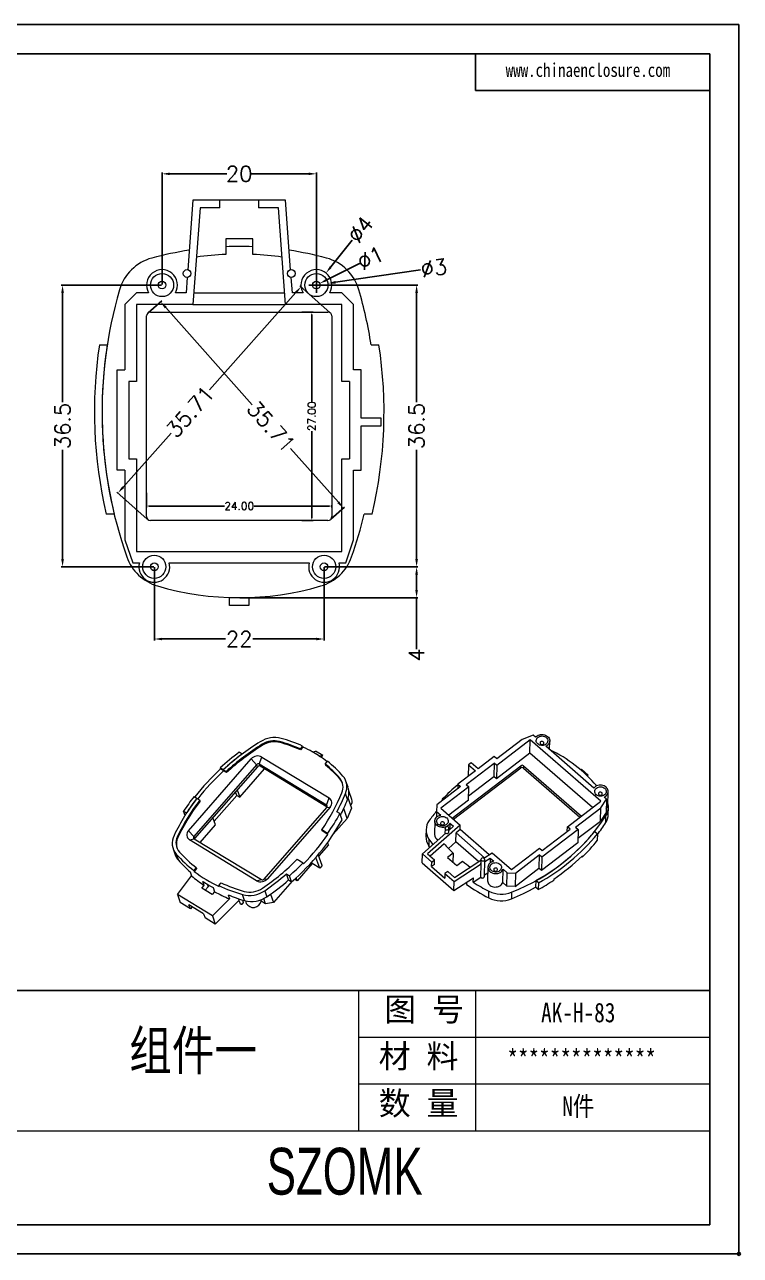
# Model space of a CAD drawing. Header units: inches. Extents: x 1424 to 4050, y 1126 to 1517.
# Drawn here: x 3255.5 to 3348.2, y 1125.7 to 1285.1 of the extents above; entities that cross this region are included whole.
import ezdxf

# ---------------------------------------------------------------- set-up
doc = ezdxf.new("R2010")
doc.units = ezdxf.units.IN
doc.header["$LTSCALE"] = 15
doc.layers.add('文字', color=81, linetype='Continuous')
doc.layers.add('粗实线', color=7, linetype='Continuous', lineweight=30)
doc.layers.add('细实线', color=3, linetype='Continuous', lineweight=9)
doc.styles.get("Standard").update_dxf_attribs({"font": 'txt', "bigfont": 'gbcbig.shx'})
doc.styles.add('宋体', font='', dxfattribs={"width": 0.8, "height": 3.5})
doc.styles.add('长仿宋', font='', dxfattribs={"width": 0.7, "height": 4})
doc.styles.get('宋体').set_extended_font_data('SimSun')
doc.styles.get('长仿宋').set_extended_font_data('SimSun')
doc.dimstyles.new('1.5', dxfattribs={"dimtxt": 1, "dimasz": 0.3, "dimexe": 0.18, "dimexo": 0.0625, "dimgap": 0.09, "dimtad": 0, "dimzin": 0, "dimdsep": 46, "dimtxsty": 'Standard', "dimcen": 0, "dimclrd": 3, "dimclre": 3, "dimadec": 0, "dimazin": 2, "dimtfac": 1, "dimtofl": 0, "dimtmove": 0, "dimatfit": 3, "dimfxl": 1, "dimtolj": 1, "dimtzin": 0, "dimarcsym": 0})
doc.dimstyles.new('2.5', dxfattribs={"dimtxt": 2, "dimasz": 1, "dimexe": 0.18, "dimexo": 0.0625, "dimgap": 0.09, "dimtad": 0, "dimdsep": 46, "dimtxsty": 'Standard', "dimcen": 1, "dimclrd": 3, "dimclre": 3, "dimadec": 0, "dimazin": 2, "dimtfac": 1, "dimtofl": 0, "dimtmove": 0, "dimatfit": 3, "dimfxl": 1, "dimtolj": 1, "dimtzin": 0, "dimarcsym": 0})

# ---------------------------------------------------------------- blocks, each defined once
blk = doc.blocks.new('*D245')
at = {"color": 3, "lineweight": -2}
for p, q in [((3273.27, 1251.44), (3273.27, 1265.97)), ((3274.27, 1265.79), (3281.68, 1265.79)), ((3292.27, 1265.79), (3284.86, 1265.79)), ((3293.27, 1251.44), (3293.27, 1265.97))]:
    blk.add_line(p, q, dxfattribs=at)
at = {"color": 3}
for points in [[(3274.27, 1265.95), (3274.27, 1265.62), (3273.27, 1265.79)], [(3292.27, 1265.95), (3292.27, 1265.62), (3293.27, 1265.79)]]:
    blk.add_solid(points, dxfattribs=at)
at = {"layer": 'Defpoints', "color": 0}
for p in [(3293.27, 1265.79), (3273.27, 1251.37), (3293.27, 1251.37)]:
    blk.add_point(p, dxfattribs=at)
at = {"color": 0, "insert": (3283.27, 1265.79), "char_height": 2, "attachment_point": 5}
blk.add_mtext('\\A1;20', dxfattribs=at)
blk = doc.blocks.new('*D246')
at = {"color": 3, "lineweight": -2}
for p, q in [((3272.27, 1214.81), (3272.27, 1205.34)), ((3294.27, 1214.81), (3294.27, 1205.34)), ((3273.27, 1205.52), (3281.51, 1205.52)), ((3293.27, 1205.52), (3285.02, 1205.52))]:
    blk.add_line(p, q, dxfattribs=at)
at = {"color": 3}
for points in [[(3273.27, 1205.68), (3273.27, 1205.35), (3272.27, 1205.52)], [(3293.27, 1205.68), (3293.27, 1205.35), (3294.27, 1205.52)]]:
    blk.add_solid(points, dxfattribs=at)
at = {"layer": 'Defpoints', "color": 0}
for p in [(3272.27, 1214.87), (3294.27, 1214.87), (3294.27, 1205.52)]:
    blk.add_point(p, dxfattribs=at)
at = {"color": 0, "insert": (3283.27, 1205.52), "char_height": 2, "attachment_point": 5}
blk.add_mtext('\\A1;22', dxfattribs=at)
blk = doc.blocks.new('*D236')
at = {"color": 3, "lineweight": -2}
for p, q in [((3293.33, 1251.37), (3306.43, 1251.37)), ((3306.25, 1250.37), (3306.25, 1236.21)), ((3306.25, 1215.87), (3306.25, 1230.03)), ((3294.33, 1214.87), (3306.43, 1214.87))]:
    blk.add_line(p, q, dxfattribs=at)
at = {"color": 3}
for points in [[(3306.08, 1250.37), (3306.42, 1250.37), (3306.25, 1251.37)], [(3306.08, 1215.87), (3306.42, 1215.87), (3306.25, 1214.87)]]:
    blk.add_solid(points, dxfattribs=at)
at = {"layer": 'Defpoints', "color": 0}
for p in [(3293.27, 1251.37), (3306.25, 1251.37), (3294.27, 1214.87)]:
    blk.add_point(p, dxfattribs=at)
at = {"color": 0, "insert": (3306.25, 1233.12), "char_height": 2, "attachment_point": 5, "rotation": 90}
blk.add_mtext('\\A1;36.5', dxfattribs=at)
blk = doc.blocks.new('*D237')
at = {"color": 3, "lineweight": -2}
for p, q in [((3273.2, 1251.37), (3260.2, 1251.37)), ((3260.38, 1250.37), (3260.38, 1236.21)), ((3260.38, 1215.87), (3260.38, 1230.03)), ((3272.2, 1214.87), (3260.2, 1214.87))]:
    blk.add_line(p, q, dxfattribs=at)
at = {"color": 3}
for points in [[(3260.21, 1250.37), (3260.55, 1250.37), (3260.38, 1251.37)], [(3260.21, 1215.87), (3260.55, 1215.87), (3260.38, 1214.87)]]:
    blk.add_solid(points, dxfattribs=at)
at = {"layer": 'Defpoints', "color": 0}
for p in [(3260.38, 1251.37), (3273.27, 1251.37), (3272.27, 1214.87)]:
    blk.add_point(p, dxfattribs=at)
at = {"color": 0, "insert": (3260.38, 1233.12), "char_height": 2, "attachment_point": 5, "rotation": 90}
blk.add_mtext('\\A1;36.5', dxfattribs=at)
blk = doc.blocks.new('*D252')
at = {"color": 3, "lineweight": -2}
for p, q in [((3300.44, 1214.87), (3306.43, 1214.87)), ((3306.25, 1213.87), (3306.25, 1211.87)), ((3283.33, 1210.87), (3306.43, 1210.87)), ((3306.25, 1210.87), (3306.25, 1204.21))]:
    blk.add_line(p, q, dxfattribs=at)
at = {"color": 3}
for points in [[(3306.08, 1213.87), (3306.42, 1213.87), (3306.25, 1214.87)], [(3306.08, 1211.87), (3306.42, 1211.87), (3306.25, 1210.87)]]:
    blk.add_solid(points, dxfattribs=at)
at = {"layer": 'Defpoints', "color": 0}
for p in [(3300.38, 1214.87), (3306.25, 1214.87), (3283.27, 1210.87)]:
    blk.add_point(p, dxfattribs=at)
at = {"color": 0, "insert": (3306.25, 1203.45), "char_height": 2, "attachment_point": 5, "rotation": 90}
blk.add_mtext('\\A1;4', dxfattribs=at)
blk = doc.blocks.new('*D253')
at = {"color": 3, "lineweight": -2}
for p, q in [((3297.9, 1257.21), (3295.13, 1253.72)), ((3293.27, 1250.37), (3293.27, 1252.37)), ((3292.27, 1251.37), (3294.27, 1251.37))]:
    blk.add_line(p, q, dxfattribs=at)
at = {"color": 3}
blk.add_solid([(3295, 1253.83), (3295.26, 1253.62), (3294.51, 1252.94)], dxfattribs=at)
at = {"layer": 'Defpoints', "color": 0}
for p in [(3294.51, 1252.94), (3292.02, 1249.81)]:
    blk.add_point(p, dxfattribs=at)
at = {"color": 0, "insert": (3298.99, 1258.59), "char_height": 2, "attachment_point": 5, "rotation": 51.5342}
blk.add_mtext('\\A1;∅4', dxfattribs=at)
blk = doc.blocks.new('*D254')
at = {"color": 3, "lineweight": -2}
for p, q in [((3299.02, 1254.24), (3294.61, 1252.04)), ((3293.27, 1250.37), (3293.27, 1252.37)), ((3292.27, 1251.37), (3294.27, 1251.37))]:
    blk.add_line(p, q, dxfattribs=at)
at = {"color": 3}
blk.add_solid([(3294.53, 1252.19), (3294.68, 1251.89), (3293.71, 1251.6)], dxfattribs=at)
at = {"layer": 'Defpoints', "color": 0}
for p in [(3292.82, 1251.15), (3293.71, 1251.6)]:
    blk.add_point(p, dxfattribs=at)
at = {"color": 0, "insert": (3300.3, 1254.87), "char_height": 2, "attachment_point": 5, "rotation": 26.4197}
blk.add_mtext('\\A1;∅1', dxfattribs=at)
blk = doc.blocks.new('*D255')
at = {"color": 3, "lineweight": -2}
for p, q in [((3293.27, 1250.37), (3293.27, 1252.37)), ((3306.76, 1253.35), (3295.74, 1251.74)), ((3292.27, 1251.37), (3294.27, 1251.37))]:
    blk.add_line(p, q, dxfattribs=at)
at = {"color": 3}
blk.add_solid([(3295.71, 1251.9), (3295.76, 1251.57), (3294.75, 1251.59)], dxfattribs=at)
at = {"layer": 'Defpoints', "color": 0}
for p in [(3291.78, 1251.16), (3294.75, 1251.59)]:
    blk.add_point(p, dxfattribs=at)
at = {"color": 0, "insert": (3308.49, 1253.6), "char_height": 2, "attachment_point": 5, "rotation": 8.3138}
blk.add_mtext('\\A1;∅3', dxfattribs=at)
blk = doc.blocks.new('*D289')
at = {"color": 3, "lineweight": -2}
for p, q in [((3271.46, 1247.77), (3273.22, 1249.33)), ((3273.75, 1248.46), (3284.93, 1235.85)), ((3296.11, 1223.23), (3289.91, 1230.22)), ((3295.14, 1221.04), (3296.9, 1222.6))]:
    blk.add_line(p, q, dxfattribs=at)
at = {"color": 3}
for points in [[(3273.87, 1248.57), (3273.62, 1248.35), (3273.08, 1249.21)], [(3296.23, 1223.34), (3295.98, 1223.12), (3296.77, 1222.48)]]:
    blk.add_solid(points, dxfattribs=at)
at = {"layer": 'Defpoints', "color": 0}
for p in [(3271.41, 1247.73), (3296.77, 1222.48), (3295.1, 1221)]:
    blk.add_point(p, dxfattribs=at)
at = {"color": 0, "insert": (3287.42, 1233.04), "char_height": 2, "attachment_point": 5, "rotation": 311.5462}
blk.add_mtext('\\A1;35.71', dxfattribs=at)
blk = doc.blocks.new('*D290')
at = {"color": 3, "lineweight": -2}
for p, q in [((3290.6, 1250.4), (3279.41, 1237.79)), ((3295.07, 1247.77), (3291.13, 1251.27)), ((3268.22, 1225.19), (3274.43, 1232.18)), ((3271.36, 1221.06), (3267.42, 1224.56))]:
    blk.add_line(p, q, dxfattribs=at)
at = {"color": 3}
for points in [[(3290.48, 1250.51), (3290.73, 1250.29), (3291.27, 1251.15)], [(3268.1, 1225.3), (3268.35, 1225.08), (3267.56, 1224.44)]]:
    blk.add_solid(points, dxfattribs=at)
at = {"layer": 'Defpoints', "color": 0}
for p in [(3291.27, 1251.15), (3295.12, 1247.73), (3271.41, 1221.02)]:
    blk.add_point(p, dxfattribs=at)
at = {"color": 0, "insert": (3276.92, 1234.98), "char_height": 2, "attachment_point": 5, "rotation": 48.4055}
blk.add_mtext('\\A1;35.71', dxfattribs=at)
blk = doc.blocks.new('*D291')
at = {"color": 3, "lineweight": -2}
for p, q in [((3271.27, 1224.46), (3271.27, 1222.57)), ((3271.57, 1222.75), (3281.34, 1222.75)), ((3294.97, 1222.75), (3285.19, 1222.75)), ((3295.27, 1222.85), (3295.27, 1222.57))]:
    blk.add_line(p, q, dxfattribs=at)
at = {"color": 3}
for points in [[(3271.57, 1222.8), (3271.57, 1222.7), (3271.27, 1222.75)], [(3294.97, 1222.8), (3294.97, 1222.7), (3295.27, 1222.75)]]:
    blk.add_solid(points, dxfattribs=at)
at = {"layer": 'Defpoints', "color": 0}
for p in [(3271.27, 1224.53), (3271.27, 1222.75), (3295.27, 1222.91)]:
    blk.add_point(p, dxfattribs=at)
at = {"color": 0, "insert": (3283.27, 1222.75), "char_height": 1, "attachment_point": 5}
blk.add_mtext('\\A1;24.00', dxfattribs=at)
blk = doc.blocks.new('*D292')
at = {"color": 3, "lineweight": -2}
for p, q in [((3291.39, 1247.87), (3292.85, 1247.87)), ((3292.67, 1247.57), (3292.67, 1236.3)), ((3292.67, 1221.17), (3292.67, 1232.45)), ((3291.39, 1220.87), (3292.85, 1220.87))]:
    blk.add_line(p, q, dxfattribs=at)
at = {"color": 3}
for points in [[(3292.62, 1247.57), (3292.72, 1247.57), (3292.67, 1247.87)], [(3292.62, 1221.17), (3292.72, 1221.17), (3292.67, 1220.87)]]:
    blk.add_solid(points, dxfattribs=at)
at = {"layer": 'Defpoints', "color": 0}
for p in [(3291.32, 1247.87), (3292.67, 1247.87), (3291.32, 1220.87)]:
    blk.add_point(p, dxfattribs=at)
at = {"color": 0, "insert": (3292.67, 1234.37), "char_height": 1, "attachment_point": 5, "rotation": 90}
blk.add_mtext('\\A1;27.00', dxfattribs=at)

msp = doc.modelspace()

# ---------------------------------------------------------------- linework, layer by layer
for p, q in [((3122.748, 1285.122), (3348.018, 1285.122)), ((3348.018, 1285.122), (3348.018, 1125.84)), ((3130.332, 1281.33), (3344.226, 1281.33)), ((3313.886, 1281.33), (3313.886, 1276.589)), ((3344.226, 1281.33), (3344.226, 1129.632)), ((3313.886, 1276.589), (3344.226, 1276.589)), ((3253.207, 1159.971), (3344.226, 1159.971)), ((3130.332, 1129.632), (3344.226, 1129.632)), ((3122.748, 1125.84), (3348.018, 1125.84))]:
    msp.add_line(p, q)
at = {"color": 7, "linetype": 'Continuous', "lineweight": 15}
for p, q in [((3277.265, 1262.375), (3276.598, 1253.368)), ((3280.765, 1262.375), (3277.265, 1262.375)), ((3278.194, 1261.375), (3277.268, 1248.875)), ((3280.765, 1261.375), (3278.194, 1261.375)), ((3280.765, 1261.375), (3280.765, 1262.375)), ((3285.765, 1262.375), (3280.765, 1262.375)), ((3285.765, 1262.375), (3285.765, 1261.375)), ((3289.265, 1262.375), (3285.765, 1262.375)), ((3288.337, 1261.375), (3285.765, 1261.375)), ((3289.262, 1248.875), (3288.337, 1261.375)), ((3289.932, 1253.368), (3289.265, 1262.375)), ((3285.015, 1257.375), (3281.515, 1257.375)), ((3281.515, 1257.375), (3281.515, 1255.339)), ((3285.015, 1255.339), (3285.015, 1257.375)), ((3276.524, 1252.375), (3276.376, 1250.375)), ((3290.154, 1250.375), (3290.006, 1252.375)), ((3269.965, 1250.375), (3268.465, 1248.875)), ((3271.533, 1250.375), (3269.965, 1250.375)), ((3276.376, 1250.375), (3274.997, 1250.375)), ((3277.379, 1250.375), (3289.151, 1250.375)), ((3291.533, 1250.375), (3290.154, 1250.375)), ((3296.565, 1250.375), (3294.997, 1250.375)), ((3298.065, 1248.875), (3296.565, 1250.375)), ((3268.465, 1248.875), (3268.465, 1240.375)), ((3277.268, 1248.875), (3269.965, 1248.875)), ((3269.965, 1248.875), (3269.965, 1238.875)), ((3277.268, 1248.875), (3289.262, 1248.875)), ((3296.565, 1248.875), (3289.262, 1248.875)), ((3296.565, 1238.875), (3296.565, 1248.875)), ((3298.065, 1240.375), (3298.065, 1248.875)), ((3271.265, 1221.375), (3271.265, 1247.375)), ((3271.765, 1247.875), (3294.765, 1247.875)), ((3295.265, 1247.375), (3295.265, 1221.375)), ((3265.162, 1243.648), (3266.174, 1243.648)), ((3300.356, 1243.648), (3301.368, 1243.648)), ((3267.465, 1227.375), (3267.465, 1240.375)), ((3267.465, 1240.375), (3268.465, 1240.375)), ((3299.065, 1240.375), (3298.065, 1240.375)), ((3299.065, 1234.125), (3299.065, 1240.375)), ((3269.965, 1238.875), (3268.965, 1238.875)), ((3268.965, 1238.875), (3268.965, 1228.875)), ((3297.565, 1238.875), (3296.565, 1238.875)), ((3297.565, 1238.875), (3297.565, 1228.875)), ((3301.665, 1234.125), (3299.065, 1234.125)), ((3299.065, 1233.125), (3301.665, 1233.125)), ((3299.065, 1227.375), (3299.065, 1233.125)), ((3301.665, 1233.125), (3301.665, 1234.125)), ((3268.965, 1228.875), (3269.965, 1228.875)), ((3269.965, 1228.875), (3269.965, 1216.875)), ((3296.565, 1216.875), (3296.565, 1228.875)), ((3296.565, 1228.875), (3297.565, 1228.875)), ((3268.465, 1227.375), (3267.465, 1227.375)), ((3268.465, 1227.375), (3268.465, 1218.375)), ((3298.065, 1227.375), (3299.065, 1227.375)), ((3298.065, 1218.375), (3298.065, 1227.375)), ((3267.064, 1221.712), (3266.036, 1221.712)), ((3300.495, 1221.712), (3299.467, 1221.712)), ((3294.765, 1220.875), (3271.765, 1220.875)), ((3268.465, 1218.375), (3269.465, 1215.375)), ((3297.065, 1215.375), (3298.065, 1218.375)), ((3269.965, 1216.875), (3296.565, 1216.875)), ((3269.465, 1215.375), (3270.329, 1215.375)), ((3274.202, 1215.375), (3292.329, 1215.375)), ((3296.202, 1215.375), (3297.065, 1215.375)), ((3282.015, 1209.875), (3282.015, 1210.896)), ((3284.515, 1210.896), (3284.515, 1209.875)), ((3284.515, 1209.875), (3282.015, 1209.875)), ((3321.354, 1193.038), (3319.922, 1192.505)), ((3321.652, 1192.78), (3321.354, 1193.038)), ((3286.3, 1191.747), (3286.254, 1191.878)), ((3288.537, 1192.104), (3288.491, 1192.236)), ((3291.485, 1191.638), (3291.17, 1191.278)), ((3291.216, 1191.146), (3291.17, 1191.278)), ((3291.531, 1191.506), (3291.216, 1191.146)), ((3291.485, 1191.638), (3291.531, 1191.506)), ((3320.983, 1192.472), (3316.632, 1189.144)), ((3319.922, 1192.505), (3316.659, 1190.009)), ((3320.933, 1190.738), (3320.983, 1192.472)), ((3330.138, 1184.516), (3320.983, 1192.472)), ((3329.224, 1186.199), (3322.985, 1191.621)), ((3323.467, 1191.202), (3323.499, 1192.311)), ((3276.683, 1180.682), (3284.817, 1189.974)), ((3283.642, 1190.609), (3283.253, 1190.846)), ((3284.817, 1189.974), (3285.525, 1189.234)), ((3285.871, 1189.297), (3286.201, 1190.227)), ((3286.201, 1190.227), (3294.913, 1184.92)), ((3292.743, 1190.9), (3292.736, 1190.892)), ((3292.743, 1190.9), (3293.148, 1190.995)), ((3293.69, 1190.323), (3292.743, 1190.9)), ((3294.095, 1190.418), (3293.148, 1190.995)), ((3293.683, 1190.316), (3293.69, 1190.323)), ((3294.095, 1190.418), (3293.69, 1190.323)), ((3293.887, 1190.179), (3294.095, 1190.418)), ((3294.39, 1189.316), (3294.705, 1189.676)), ((3316.315, 1190.308), (3314.23, 1188.713)), ((3316.659, 1190.009), (3316.315, 1190.308)), ((3320.933, 1190.738), (3316.582, 1187.409)), ((3329.05, 1183.683), (3320.933, 1190.738)), ((3285.525, 1189.234), (3277.39, 1179.942)), ((3285.618, 1188.971), (3277.483, 1179.679)), ((3281.19, 1188.576), (3280.809, 1188.808)), ((3280.809, 1188.808), (3280.855, 1188.677)), ((3281.237, 1188.444), (3280.855, 1188.677)), ((3281.572, 1188.343), (3281.19, 1188.576)), ((3281.237, 1188.444), (3281.19, 1188.576)), ((3281.618, 1188.212), (3281.237, 1188.444)), ((3281.572, 1188.343), (3281.618, 1188.212)), ((3283.336, 1185.014), (3286.545, 1188.68)), ((3285.618, 1188.971), (3285.525, 1189.234)), ((3294.583, 1183.99), (3285.871, 1189.297)), ((3285.871, 1189.297), (3285.964, 1189.034)), ((3294.649, 1183.744), (3285.964, 1189.034)), ((3294.39, 1189.316), (3294.436, 1189.185)), ((3310.866, 1182.305), (3319.749, 1189.101)), ((3311.039, 1182.155), (3319.741, 1188.812)), ((3313.868, 1188.436), (3311.601, 1186.702)), ((3312.662, 1186.669), (3316.287, 1189.443)), ((3312.973, 1189.213), (3312.93, 1187.718)), ((3313.335, 1189.491), (3312.973, 1189.213)), ((3312.973, 1189.213), (3313.868, 1188.436)), ((3314.23, 1188.713), (3313.335, 1189.491)), ((3316.287, 1189.443), (3316.238, 1187.708)), ((3316.632, 1189.144), (3316.287, 1189.443)), ((3316.632, 1189.144), (3316.582, 1187.409)), ((3319.741, 1188.812), (3319.749, 1189.101)), ((3320.102, 1189.09), (3320.094, 1188.801)), ((3320.094, 1188.801), (3327.418, 1182.435)), ((3320.102, 1189.09), (3327.6, 1182.574)), ((3327.515, 1188.571), (3327.607, 1188.641)), ((3327.607, 1188.641), (3328.467, 1187.893)), ((3296.346, 1187.348), (3296.299, 1187.479)), ((3297.373, 1186.3), (3297.094, 1187.088)), ((3311.601, 1186.702), (3311.585, 1186.127)), ((3311.601, 1186.702), (3311.946, 1186.403)), ((3312.662, 1186.669), (3313.006, 1186.37)), ((3312.973, 1185.211), (3316.238, 1187.708)), ((3316.582, 1187.409), (3316.238, 1187.708)), ((3328.467, 1187.893), (3328.357, 1187.809)), ((3328.391, 1187.777), (3328.467, 1187.893)), ((3277.417, 1185.12), (3277.797, 1184.889)), ((3277.797, 1184.889), (3278.177, 1184.658)), ((3280.04, 1181.913), (3282.957, 1185.245)), ((3282.957, 1185.245), (3282.784, 1185.735)), ((3282.957, 1185.245), (3283.336, 1185.014)), ((3282.996, 1185.976), (3283.336, 1185.014)), ((3294.583, 1183.99), (3294.913, 1184.92)), ((3297.311, 1184.705), (3297.033, 1185.494)), ((3297.372, 1184.868), (3297.825, 1183.585)), ((3297.864, 1184.743), (3297.48, 1185.83)), ((3311.946, 1186.403), (3308.864, 1184.045)), ((3313.006, 1186.37), (3309.38, 1183.596)), ((3312.956, 1184.636), (3313.006, 1186.37)), ((3330.854, 1184.782), (3330.557, 1185.04)), ((3331.022, 1183.995), (3331.071, 1185.73)), ((3278.223, 1184.527), (3278.177, 1184.658)), ((3286.482, 1174.404), (3294.616, 1183.696)), ((3295.045, 1183.744), (3286.911, 1174.452)), ((3294.616, 1183.696), (3295.045, 1183.744)), ((3297.265, 1182.283), (3296.811, 1183.567)), ((3297.825, 1183.585), (3297.265, 1182.283)), ((3308.864, 1184.045), (3308.836, 1183.18)), ((3309.38, 1183.596), (3311.893, 1181.412)), ((3309.573, 1184.748), (3309.568, 1184.584)), ((3309.671, 1184.663), (3309.573, 1184.748)), ((3312.956, 1184.636), (3310.418, 1182.694)), ((3325.787, 1181.187), (3330.138, 1184.516)), ((3326.847, 1181.154), (3330.11, 1183.651)), ((3330.061, 1181.916), (3330.11, 1183.651)), ((3330.11, 1183.651), (3330.854, 1184.782)), ((3330.854, 1184.782), (3330.804, 1183.047)), ((3331.086, 1182.79), (3331.111, 1183.657)), ((3276.249, 1182.67), (3276.059, 1183.208)), ((3276.059, 1183.208), (3276.442, 1182.975)), ((3280.207, 1181.441), (3279.867, 1182.403)), ((3297.265, 1182.283), (3295.454, 1180.213)), ((3296.306, 1182.894), (3295.917, 1183.131)), ((3296.585, 1182.106), (3296.306, 1182.894)), ((3308.61, 1181.944), (3308.56, 1180.21)), ((3308.836, 1183.18), (3308.814, 1182.418)), ((3308.836, 1183.18), (3309.376, 1182.711)), ((3310.568, 1181.675), (3310.543, 1180.819)), ((3310.568, 1181.675), (3311.043, 1181.263)), ((3327.158, 1179.696), (3330.061, 1181.916)), ((3330.804, 1183.047), (3330.061, 1181.916)), ((3330.758, 1181.734), (3330.782, 1182.602)), ((3276.683, 1180.682), (3277.39, 1179.942)), ((3278.216, 1179.166), (3280.207, 1181.441)), ((3294.723, 1180.332), (3293.96, 1180.797)), ((3294.006, 1180.665), (3293.96, 1180.797)), ((3294.77, 1180.2), (3294.006, 1180.665)), ((3294.77, 1180.2), (3294.723, 1180.332)), ((3310.034, 1180.366), (3306.997, 1177.668)), ((3307.48, 1180.828), (3307.456, 1179.961)), ((3311.893, 1181.412), (3307.68, 1177.668)), ((3309.946, 1180.968), (3309.926, 1180.271)), ((3310.434, 1180.52), (3310.446, 1180.954)), ((3311.043, 1181.263), (3310.44, 1180.727)), ((3311.338, 1179.228), (3311.371, 1180.384)), ((3311.877, 1180.834), (3311.371, 1180.384)), ((3315.051, 1177.186), (3311.371, 1180.384)), ((3311.877, 1180.834), (3311.893, 1181.412)), ((3315.634, 1177.569), (3311.877, 1180.834)), ((3327.191, 1180.855), (3322.478, 1177.249)), ((3322.505, 1178.114), (3326.131, 1180.888)), ((3325.77, 1180.612), (3325.787, 1181.187)), ((3326.131, 1180.888), (3325.787, 1181.187)), ((3326.847, 1181.154), (3327.191, 1180.855)), ((3327.191, 1180.855), (3327.142, 1179.121)), ((3329.333, 1180.571), (3329.687, 1180.264)), ((3329.687, 1180.264), (3329.662, 1179.397)), ((3275.315, 1179.815), (3275.269, 1179.947)), ((3276.815, 1179.506), (3277.423, 1179.648)), ((3285.527, 1174.199), (3276.815, 1179.506)), ((3277.39, 1179.942), (3277.483, 1179.679)), ((3277.423, 1179.648), (3286.136, 1174.341)), ((3294.828, 1178.835), (3293.58, 1177.409)), ((3294.828, 1178.835), (3294.719, 1179.145)), ((3307.84, 1179.605), (3307.815, 1178.738)), ((3307.959, 1178.522), (3307.815, 1178.738)), ((3309.809, 1178.996), (3308, 1177.389)), ((3311.338, 1179.228), (3310.381, 1178.377)), ((3314.275, 1176.675), (3311.338, 1179.228)), ((3327.142, 1179.121), (3322.428, 1175.515)), ((3274.696, 1178.339), (3274.975, 1177.551)), ((3275.119, 1177.631), (3275.398, 1176.843)), ((3290.785, 1176.977), (3291.544, 1176.515)), ((3293.701, 1175.823), (3293.205, 1177.227)), ((3294.014, 1176.181), (3293.515, 1177.594)), ((3306.964, 1176.512), (3306.997, 1177.668)), ((3306.997, 1177.668), (3308.202, 1176.621)), ((3307.68, 1177.668), (3308.565, 1176.899)), ((3308.202, 1176.621), (3308.565, 1176.899)), ((3308.548, 1176.32), (3308.565, 1176.899)), ((3310.995, 1177.77), (3310.257, 1177.206)), ((3310.257, 1177.206), (3311.461, 1176.159)), ((3310.616, 1176.914), (3310.603, 1176.905)), ((3310.615, 1176.894), (3310.616, 1176.914)), ((3310.995, 1177.77), (3310.962, 1176.614)), ((3311.171, 1174.634), (3314.591, 1176.883)), ((3314.593, 1176.93), (3314.58, 1176.496)), ((3314.975, 1177.135), (3316.022, 1177.824)), ((3315.031, 1174.748), (3315.093, 1176.916)), ((3315.086, 1176.682), (3315.785, 1177.141)), ((3315.785, 1177.141), (3315.766, 1176.501)), ((3315.785, 1177.141), (3316.259, 1176.729)), ((3316.022, 1177.824), (3318.535, 1175.639)), ((3318.535, 1175.639), (3322.161, 1178.413)), ((3319.051, 1175.191), (3322.133, 1177.549)), ((3322.133, 1177.549), (3322.084, 1175.814)), ((3322.478, 1177.249), (3322.133, 1177.549)), ((3322.161, 1178.413), (3322.505, 1178.114)), ((3322.478, 1177.249), (3322.428, 1175.515)), ((3327.644, 1177.338), (3327.72, 1177.271)), ((3327.72, 1177.271), (3327.724, 1177.416)), ((3276.911, 1175.364), (3277.097, 1174.838)), ((3277.704, 1175.897), (3277.39, 1175.538)), ((3277.436, 1175.406), (3277.39, 1175.538)), ((3277.751, 1175.766), (3277.436, 1175.406)), ((3277.704, 1175.897), (3277.751, 1175.766)), ((3292.717, 1176.423), (3290.761, 1174.19)), ((3291.544, 1176.515), (3291.591, 1176.383)), ((3292.717, 1176.423), (3292.653, 1176.603)), ((3293.701, 1175.823), (3292.717, 1176.423)), ((3294.014, 1176.181), (3293.701, 1175.823)), ((3306.964, 1176.512), (3311.095, 1172.922)), ((3308.186, 1176.043), (3308.202, 1176.621)), ((3308.548, 1176.32), (3308.186, 1176.043)), ((3308.186, 1176.043), (3309.906, 1174.547)), ((3310.286, 1175.403), (3309.923, 1175.126)), ((3310.286, 1175.403), (3311.171, 1174.634)), ((3310.962, 1176.614), (3310.949, 1176.604)), ((3311.128, 1174.079), (3314.623, 1176.377)), ((3311.461, 1176.159), (3312.2, 1176.723)), ((3314.574, 1174.643), (3314.623, 1176.377)), ((3315.493, 1175.962), (3315.444, 1174.227)), ((3317.402, 1173.958), (3317.452, 1175.692)), ((3317.452, 1175.692), (3317.991, 1175.223)), ((3319.002, 1173.456), (3322.084, 1175.814)), ((3322.428, 1175.515), (3322.084, 1175.814)), ((3275.249, 1172.409), (3277.097, 1174.838)), ((3278.747, 1173.585), (3278.561, 1174.111)), ((3279.13, 1173.745), (3279.246, 1173.417)), ((3280.61, 1173.576), (3280.924, 1173.935)), ((3285.527, 1174.199), (3286.136, 1174.341)), ((3286.482, 1174.404), (3286.911, 1174.452)), ((3290.132, 1174.134), (3287.723, 1171.383)), ((3289.391, 1175.087), (3289.774, 1174.853)), ((3289.669, 1174.299), (3289.391, 1175.087)), ((3289.669, 1174.299), (3290.053, 1174.065)), ((3290.053, 1174.065), (3289.774, 1174.853)), ((3290.761, 1174.19), (3290.426, 1174.394)), ((3290.761, 1174.19), (3290.625, 1174.574)), ((3309.923, 1175.126), (3309.906, 1174.547)), ((3309.923, 1175.126), (3311.128, 1174.079)), ((3311.095, 1172.922), (3313.612, 1174.578)), ((3311.095, 1172.922), (3311.128, 1174.079)), ((3312.623, 1173.927), (3312.707, 1173.867)), ((3312.707, 1173.867), (3312.702, 1173.722)), ((3313.596, 1174), (3314.574, 1174.643)), ((3313.596, 1174), (3313.612, 1174.578)), ((3315.036, 1174.947), (3315.472, 1175.234)), ((3317.402, 1173.958), (3317.942, 1173.489)), ((3317.942, 1173.489), (3317.991, 1175.223)), ((3317.991, 1175.223), (3319.051, 1175.191)), ((3319.051, 1175.191), (3319.002, 1173.456)), ((3321.686, 1174.221), (3321.661, 1173.353)), ((3322.034, 1173.918), (3321.686, 1174.221)), ((3322.034, 1173.918), (3322.009, 1173.051)), ((3324.014, 1174.419), (3324.01, 1174.275)), ((3279.794, 1169.64), (3275.249, 1172.409)), ((3275.249, 1172.409), (3275.62, 1171.358)), ((3278.423, 1173.215), (3278.747, 1173.585)), ((3279.749, 1172.407), (3278.423, 1173.215)), ((3278.844, 1172.958), (3279.246, 1173.417)), ((3280.073, 1172.777), (3279.749, 1172.407)), ((3279.887, 1173.303), (3280.073, 1172.777)), ((3280.61, 1173.576), (3280.656, 1173.445)), ((3281.82, 1172.373), (3282.006, 1171.847)), ((3283.97, 1171.621), (3283.691, 1172.409)), ((3286.566, 1172.911), (3286.845, 1172.123)), ((3287.339, 1172.469), (3287.723, 1171.383)), ((3315.604, 1171.968), (3315.629, 1172.836)), ((3319.002, 1173.456), (3317.942, 1173.489)), ((3318.563, 1172.722), (3318.538, 1171.855)), ((3322.009, 1173.051), (3321.661, 1173.353)), ((3276.946, 1170.55), (3275.62, 1171.358)), ((3276.946, 1170.55), (3276.76, 1171.076)), ((3278.654, 1169.922), (3276.76, 1171.076)), ((3277.181, 1170.819), (3276.946, 1170.55)), ((3282.006, 1171.847), (3279.794, 1169.64)), ((3283.237, 1171.654), (3280.166, 1168.589)), ((3283.159, 1171.873), (3283.237, 1171.654)), ((3283.219, 1171.636), (3283.326, 1171.333)), ((3283.797, 1171.5), (3283.729, 1171.692)), ((3284.062, 1171.596), (3284.18, 1171.264)), ((3286.036, 1171.71), (3286.092, 1171.555)), ((3286.685, 1171.193), (3286.092, 1171.555)), ((3286.685, 1171.193), (3286.441, 1171.884)), ((3287.723, 1171.383), (3286.685, 1171.193)), ((3278.654, 1169.922), (3278.84, 1169.396)), ((3280.166, 1168.589), (3278.84, 1169.396)), ((3279.794, 1169.64), (3280.166, 1168.589))]:
    msp.add_line(p, q, dxfattribs=at)
at = {"color": 8, "linetype": 'Continuous', "lineweight": 15}
msp.add_line((3294.661, 1183.77), (3294.583, 1183.99), dxfattribs=at)
at = {"color": 7, "linetype": 'Continuous', "lineweight": 15, "flags": 128}
for points in [[(3321.652, 1192.78), (3321.751, 1192.887), (3321.87, 1192.979), (3322.007, 1193.054), (3322.158, 1193.109), (3322.317, 1193.143), (3322.482, 1193.155), (3322.647, 1193.145), (3322.808, 1193.112), (3322.961, 1193.059), (3323.101, 1192.985), (3323.225, 1192.894), (3323.328, 1192.788), (3323.409, 1192.669), (3323.465, 1192.541), (3323.495, 1192.408), (3323.497, 1192.273), (3323.472, 1192.14), (3323.42, 1192.012), (3323.343, 1191.893), (3323.243, 1191.787), (3323.122, 1191.695), (3322.985, 1191.621)], [(3321.983, 1192.788), (3322.099, 1192.86), (3322.231, 1192.913), (3322.372, 1192.943), (3322.519, 1192.951), (3322.665, 1192.934), (3322.804, 1192.895), (3322.932, 1192.835), (3323.043, 1192.755), (3323.134, 1192.66), (3323.199, 1192.552), (3323.238, 1192.436), (3323.249, 1192.316), (3323.231, 1192.197), (3323.185, 1192.084), (3323.112, 1191.98), (3323.016, 1191.891), (3322.9, 1191.818), (3322.768, 1191.765), (3322.627, 1191.735), (3322.48, 1191.728), (3322.334, 1191.744), (3322.195, 1191.783), (3322.067, 1191.844), (3321.956, 1191.923), (3321.865, 1192.019), (3321.799, 1192.127), (3321.76, 1192.243), (3321.75, 1192.362), (3321.768, 1192.481), (3321.814, 1192.595), (3321.887, 1192.698), (3321.983, 1192.788)], [(3322.319, 1192.2), (3322.267, 1192.143), (3322.243, 1192.076), (3322.248, 1192.005), (3322.283, 1191.94), (3322.343, 1191.888), (3322.42, 1191.855), (3322.506, 1191.846), (3322.591, 1191.862), (3322.663, 1191.901), (3322.715, 1191.957), (3322.74, 1192.025), (3322.734, 1192.095), (3322.7, 1192.161), (3322.64, 1192.213), (3322.562, 1192.245), (3322.476, 1192.254), (3322.391, 1192.238), (3322.319, 1192.2)], [(3330.557, 1185.04), (3330.694, 1185.114), (3330.815, 1185.206), (3330.915, 1185.312), (3330.992, 1185.431), (3331.044, 1185.559), (3331.069, 1185.692), (3331.067, 1185.827), (3331.037, 1185.96), (3330.981, 1186.088), (3330.9, 1186.207), (3330.797, 1186.313), (3330.673, 1186.404), (3330.533, 1186.478), (3330.38, 1186.531), (3330.219, 1186.564), (3330.054, 1186.574), (3329.889, 1186.562), (3329.73, 1186.528), (3329.579, 1186.473), (3329.442, 1186.398), (3329.323, 1186.306), (3329.224, 1186.199)], [(3329.555, 1186.207), (3329.671, 1186.28), (3329.803, 1186.332), (3329.944, 1186.363), (3330.091, 1186.37), (3330.237, 1186.354), (3330.376, 1186.314), (3330.504, 1186.254), (3330.615, 1186.174), (3330.706, 1186.079), (3330.772, 1185.971), (3330.81, 1185.855), (3330.821, 1185.735), (3330.803, 1185.616), (3330.757, 1185.503), (3330.684, 1185.399), (3330.588, 1185.31), (3330.472, 1185.237), (3330.34, 1185.185), (3330.199, 1185.154), (3330.052, 1185.147), (3329.906, 1185.163), (3329.767, 1185.202), (3329.639, 1185.263), (3329.528, 1185.342), (3329.437, 1185.438), (3329.371, 1185.546), (3329.332, 1185.662), (3329.322, 1185.781), (3329.34, 1185.9), (3329.386, 1186.014), (3329.459, 1186.117), (3329.555, 1186.207)], [(3329.891, 1185.619), (3329.839, 1185.562), (3329.815, 1185.495), (3329.82, 1185.424), (3329.855, 1185.359), (3329.915, 1185.307), (3329.992, 1185.274), (3330.079, 1185.266), (3330.163, 1185.281), (3330.235, 1185.32), (3330.287, 1185.376), (3330.312, 1185.444), (3330.306, 1185.515), (3330.272, 1185.58), (3330.212, 1185.632), (3330.134, 1185.664), (3330.048, 1185.673), (3329.964, 1185.657), (3329.891, 1185.619)], [(3310.568, 1181.675), (3310.507, 1181.548), (3310.421, 1181.432), (3310.313, 1181.329), (3310.184, 1181.243), (3310.04, 1181.175), (3309.883, 1181.129), (3309.719, 1181.104), (3309.552, 1181.102), (3309.386, 1181.123), (3309.227, 1181.166), (3309.078, 1181.23), (3308.944, 1181.313), (3308.829, 1181.413), (3308.736, 1181.527), (3308.667, 1181.652), (3308.624, 1181.785), (3308.609, 1181.921), (3308.622, 1182.057), (3308.663, 1182.189), (3308.73, 1182.313), (3308.822, 1182.427), (3308.936, 1182.526), (3309.069, 1182.607), (3309.217, 1182.67), (3309.376, 1182.711)], [(3309.093, 1182.365), (3309.209, 1182.437), (3309.34, 1182.49), (3309.482, 1182.52), (3309.629, 1182.527), (3309.775, 1182.511), (3309.914, 1182.472), (3310.042, 1182.411), (3310.153, 1182.332), (3310.243, 1182.236), (3310.309, 1182.129), (3310.348, 1182.012), (3310.359, 1181.893), (3310.341, 1181.774), (3310.294, 1181.66), (3310.222, 1181.557), (3310.125, 1181.467), (3310.009, 1181.395), (3309.878, 1181.342), (3309.736, 1181.312), (3309.59, 1181.304), (3309.444, 1181.321), (3309.304, 1181.36), (3309.176, 1181.42), (3309.065, 1181.5), (3308.975, 1181.595), (3308.909, 1181.703), (3308.87, 1181.819), (3308.86, 1181.939), (3308.878, 1182.058), (3308.924, 1182.171), (3308.997, 1182.275), (3309.093, 1182.365)], [(3309.429, 1181.776), (3309.377, 1181.72), (3309.353, 1181.652), (3309.358, 1181.581), (3309.392, 1181.516), (3309.452, 1181.464), (3309.53, 1181.432), (3309.616, 1181.423), (3309.701, 1181.439), (3309.773, 1181.477), (3309.825, 1181.534), (3309.849, 1181.601), (3309.844, 1181.672), (3309.809, 1181.737), (3309.75, 1181.789), (3309.672, 1181.822), (3309.586, 1181.83), (3309.501, 1181.815), (3309.429, 1181.776)], [(3277.483, 1179.679), (3277.456, 1179.642), (3277.45, 1179.632)], [(3314.623, 1176.377), (3314.587, 1176.446), (3314.58, 1176.496)], [(3316.259, 1176.729), (3316.1, 1176.687), (3315.953, 1176.625), (3315.82, 1176.543), (3315.706, 1176.444), (3315.614, 1176.331), (3315.547, 1176.206), (3315.506, 1176.074), (3315.493, 1175.938), (3315.508, 1175.802), (3315.55, 1175.67), (3315.619, 1175.545), (3315.713, 1175.43), (3315.828, 1175.33), (3315.962, 1175.247), (3316.11, 1175.183), (3316.27, 1175.14), (3316.435, 1175.119), (3316.603, 1175.121), (3316.767, 1175.146), (3316.923, 1175.193), (3317.068, 1175.26), (3317.196, 1175.347), (3317.305, 1175.449), (3317.391, 1175.566), (3317.452, 1175.692)], [(3315.977, 1176.382), (3316.093, 1176.454), (3316.224, 1176.507), (3316.366, 1176.537), (3316.512, 1176.545), (3316.658, 1176.528), (3316.798, 1176.489), (3316.926, 1176.429), (3317.037, 1176.349), (3317.127, 1176.254), (3317.193, 1176.146), (3317.232, 1176.03), (3317.242, 1175.91), (3317.224, 1175.791), (3317.178, 1175.678), (3317.105, 1175.574), (3317.009, 1175.484), (3316.893, 1175.412), (3316.762, 1175.359), (3316.62, 1175.329), (3316.473, 1175.322), (3316.327, 1175.338), (3316.188, 1175.377), (3316.06, 1175.438), (3315.949, 1175.517), (3315.859, 1175.613), (3315.793, 1175.72), (3315.754, 1175.837), (3315.743, 1175.956), (3315.761, 1176.075), (3315.808, 1176.189), (3315.88, 1176.292), (3315.977, 1176.382)], [(3316.312, 1175.794), (3316.261, 1175.737), (3316.236, 1175.67), (3316.242, 1175.599), (3316.276, 1175.533), (3316.336, 1175.482), (3316.414, 1175.449), (3316.5, 1175.44), (3316.584, 1175.456), (3316.657, 1175.495), (3316.708, 1175.551), (3316.733, 1175.619), (3316.728, 1175.689), (3316.693, 1175.755), (3316.633, 1175.807), (3316.556, 1175.839), (3316.469, 1175.848), (3316.385, 1175.832), (3316.312, 1175.794)], [(3314.574, 1174.643), (3314.631, 1174.593), (3314.704, 1174.561), (3314.786, 1174.551), (3314.867, 1174.562), (3314.939, 1174.595), (3314.994, 1174.646), (3315.025, 1174.708), (3315.031, 1174.748)], [(3315.444, 1174.227), (3315.444, 1174.204), (3315.458, 1174.068), (3315.501, 1173.935), (3315.57, 1173.81), (3315.663, 1173.696), (3315.778, 1173.596), (3315.912, 1173.512), (3316.061, 1173.448), (3316.22, 1173.405), (3316.386, 1173.385), (3316.553, 1173.387), (3316.717, 1173.411), (3316.874, 1173.458), (3317.018, 1173.526), (3317.147, 1173.612), (3317.255, 1173.715), (3317.341, 1173.831), (3317.402, 1173.958)]]:
    msp.add_lwpolyline(points, dxfattribs=at)
at = {"color": 8, "linetype": 'Continuous', "lineweight": 15, "flags": 128}
for points in [[(3310.368, 1180.812), (3310.296, 1180.773), (3310.212, 1180.758), (3310.125, 1180.766), (3310.048, 1180.799), (3309.988, 1180.851), (3309.953, 1180.916), (3309.946, 1180.968)], [(3315.015, 1176.773), (3314.942, 1176.735), (3314.858, 1176.719), (3314.772, 1176.728), (3314.694, 1176.76), (3314.634, 1176.812), (3314.6, 1176.878), (3314.593, 1176.93)], [(3283.326, 1171.333), (3283.331, 1171.32), (3283.375, 1171.261), (3283.44, 1171.221), (3283.521, 1171.204), (3283.606, 1171.213), (3283.686, 1171.247), (3283.751, 1171.301), (3283.793, 1171.369), (3283.807, 1171.443), (3283.797, 1171.5)]]:
    msp.add_lwpolyline(points, dxfattribs=at)
at = {"color": 7, "linetype": 'Continuous', "lineweight": 15}
for centre, radius in [((3273.265, 1251.375), 1.5), ((3273.265, 1251.375), 0.5), ((3276.515, 1252.875), 0.5), ((3290.015, 1252.875), 0.5), ((3293.265, 1251.375), 1.5), ((3293.265, 1251.375), 0.5), ((3272.265, 1214.875), 1.5), ((3272.265, 1214.875), 0.5), ((3294.265, 1214.875), 1.5), ((3294.265, 1214.875), 0.5)]:
    msp.add_circle(centre, radius, dxfattribs=at)
msp.add_circle((3348.018, 1125.84), 0.183)
for centre, radius, start, end in [((3283.265, 1213.075), 43.3, 98.60762, 105.1481), ((3283.265, 1213.075), 42.3, 92.37107, 97.52943), ((3283.265, 1213.075), 43.3, 87.68372, 92.31628), ((3283.265, 1213.075), 42.3, 82.47057, 87.62893), ((3283.265, 1213.075), 43.3, 74.8519, 81.39238), ((3273.518, 1249.079), 6, 105.1481, 163.74991), ((3293.012, 1249.079), 6, 16.25009, 74.8519), ((3273.265, 1251.375), 2, 330, 210), ((3293.265, 1251.375), 2, 330, 210), ((3322.065, 1234.929), 56.567, 163.74991, 199.3777), ((3244.465, 1234.929), 56.567, 8.86664, 16.25009), ((3271.765, 1247.375), 0.5, 90, 180), ((3294.765, 1247.375), 0.5, 0, 90), ((3322.065, 1234.929), 57.567, 171.28859, 193.27302), ((3322.065, 1234.929), 56.567, 171.13336, 193.51207), ((3244.465, 1234.929), 57.567, 346.72698, 8.71141), ((3244.465, 1234.929), 56.567, 340.6223, 346.48793), ((3271.765, 1221.375), 0.5, 180, 270), ((3294.765, 1221.375), 0.5, 270, 0), ((3274.363, 1218.151), 6, 199.3777, 253.68953), ((3272.265, 1214.875), 2, 165.52249, 14.47751), ((3294.265, 1214.875), 2, 165.52249, 14.47751), ((3292.168, 1218.151), 6, 286.31047, 340.6223), ((3283.265, 1248.575), 37.7, 253.68953, 286.31047), ((3302.831, 1164.968), 32.026, 121.7049, 132.51111), ((3302.794, 1165.104), 31.471, 121.70622, 132.40213), ((3302.84, 1164.973), 31.471, 121.70622, 132.40213), ((3287.847, 1189.275), 3.471, 76.02762, 122.1402), ((3287.792, 1189.429), 2.892, 76.02762, 122.1402), ((3287.839, 1189.298), 2.892, 76.02762, 122.1402), ((3284.042, 1175.57), 17.25, 65.59275, 75.05459), ((3284.088, 1175.438), 17.25, 65.59275, 75.05459), ((3284.119, 1175.538), 17.705, 65.41648, 75.05732), ((3284.648, 1176.502), 16.507, 60.66228, 65.35697), ((3302.501, 1165.272), 32.008, 126.96632, 132.66508), ((3302.486, 1165.382), 31.487, 126.75928, 132.55774), ((3285.667, 1189.24), 1.123, 61.58945, 139.15787), ((3285.295, 1177.57), 15.258, 52.16087, 56.65117), ((3285.833, 1178.42), 14.332, 40.65388, 51.75498), ((3315.773, 1174.823), 18.078, 40.14773, 64.62889), ((3301.236, 1166.53), 30.097, 132.62129, 142.00111), ((3301.226, 1166.639), 29.581, 132.51237, 142.05723), ((3285.737, 1189.049), 0.281, 61.72495, 139.02237), ((3285.83, 1188.787), 0.281, 61.72495, 139.02237), ((3285.722, 1178.397), 13.942, 40.65127, 51.55759), ((3285.768, 1178.265), 13.942, 40.65127, 51.55759), ((3319.91, 1188.577), 0.289, 50.58602, 125.88801), ((3319.919, 1188.866), 0.289, 50.58602, 125.88801), ((3294.924, 1186.318), 1.8, 336.24433, 40.19216), ((3295.012, 1186.2), 1.759, 21.84894, 40.70893), ((3295.056, 1186.364), 2.16, 336.24433, 40.19216), ((3327.857, 1167.194), 25.347, 129.89627, 136.16774), ((3298.865, 1168.539), 26.668, 142.18632, 154.38546), ((3299.654, 1167.887), 28.133, 142.22494, 147.00355), ((3299.643, 1167.996), 27.616, 142.28589, 147.15338), ((3273.082, 1195.275), 25.406, 325.25975, 337.59904), ((3294.514, 1184.28), 0.754, 314.71397, 58.07928), ((3273.85, 1195.003), 25.057, 331.71902, 337.69575), ((3295.261, 1185.583), 2.23, 336.8284, 18.74355), ((3298.884, 1168.626), 26.188, 142.25143, 154.38676), ((3298.93, 1168.494), 26.188, 142.25143, 154.38676), ((3294.484, 1183.83), 0.188, 314.50013, 58.29312), ((3274.248, 1194.161), 24.926, 332.59934, 337.70609), ((3297.109, 1184.501), 0.793, 317.29729, 17.77475), ((3329.069, 1183.713), 2.042, 327.03195, 16.2272), ((3330.304, 1184.024), 0.718, 315.70213, 357.69828), ((3271.095, 1196.139), 29.098, 310.65672, 331.16521), ((3272.459, 1195.855), 27.142, 325.11408, 331.47533), ((3309.556, 1180.768), 2.073, 143.55968, 214.13425), ((3326.27, 1168.77), 22.647, 140.3283, 144.25669), ((3309.141, 1196.873), 25.923, 291.31158, 326.59727), ((3312.121, 1193.508), 22.045, 322.82166, 327.71658), ((3329.006, 1182.859), 2.082, 327.29966, 358.09008), ((3276.755, 1179.071), 2.179, 152.7588, 221.34165), ((3277.214, 1180.146), 0.754, 134.71397, 238.07928), ((3270.728, 1196.99), 29.323, 315.35415, 325.07181), ((3309.367, 1180.227), 0.808, 181.23296, 246.41343), ((3310.196, 1180.961), 0.25, 127.41578, 178.36731), ((3310.185, 1180.57), 0.254, 233.44874, 348.75303), ((3310.196, 1180.961), 0.25, 358.36731, 127.41578), ((3309.376, 1196.825), 25.739, 298.57322, 320.84132), ((3309.437, 1196.897), 26.206, 298.73107, 320.60011), ((3276.88, 1179.115), 1.813, 152.68692, 221.41353), ((3277.005, 1178.971), 1.888, 153.45642, 196.32379), ((3277.522, 1179.808), 0.188, 134.50013, 238.29312), ((3309.56, 1179.914), 2.105, 178.74354, 213.99466), ((3322.385, 1189.17), 17.409, 213.33003, 216.27487), ((3323.794, 1191.345), 18.658, 221.44502, 226.68504), ((3310.907, 1194.586), 24.135, 314.15719, 320.99627), ((3276.962, 1178.256), 2.108, 199.54458, 222.10811), ((3287.451, 1188.731), 16.592, 221.99118, 232.67178), ((3287.561, 1188.753), 16.2, 221.98924, 232.5237), ((3268.861, 1198.726), 30.882, 304.35863, 315.22908), ((3314.843, 1176.923), 0.25, 127.41578, 178.36731), ((3314.843, 1176.923), 0.25, 358.36731, 127.41578), ((3309.336, 1196.392), 26.424, 303.74344, 314.09921), ((3287.589, 1187.803), 16.394, 221.95493, 229.355), ((3288.468, 1189.892), 18.208, 232.70896, 244.59387), ((3269.331, 1198.411), 31.191, 310.95048, 315.4113), ((3325.041, 1192.766), 20.55, 231.32359, 234.82106), ((3288.366, 1187.967), 17.302, 229.35543, 236.22205), ((3288.686, 1189.24), 18.204, 236.20765, 241.09517), ((3289.34, 1191.734), 19.688, 244.69394, 253.9431), ((3286.061, 1175.186), 1.123, 241.58945, 319.15787), ((3286.269, 1174.589), 0.281, 241.72495, 319.02237), ((3268.519, 1199.264), 31.94, 304.40445, 310.80339), ((3268.798, 1198.475), 31.94, 304.40445, 310.80339), ((3325.668, 1191.891), 22.321, 234.48916, 243.20034), ((3325.843, 1193.027), 22.628, 237.23329, 243.16685), ((3308.086, 1198.045), 28.611, 299.12056, 303.81799), ((3289.347, 1189.585), 19.197, 241.11015, 247.51689), ((3289.261, 1191.763), 20.14, 244.56018, 253.94511), ((3289.633, 1191.251), 20.431, 247.51786, 253.90733), ((3284.588, 1175.756), 3.465, 255.00695, 304.81459), ((3284.64, 1175.609), 2.892, 255.04937, 304.77217), ((3284.866, 1174.968), 3.465, 255.00695, 304.81459), ((3317.222, 1176.043), 3.581, 243.58566, 291.98943), ((3307.22, 1199.45), 29.826, 292.301, 298.95926), ((3283.561, 1171.417), 0.25, 199.46461, 19.46461), ((3285.082, 1171.765), 1.032, 209.06252, 348.24184), ((3317.197, 1175.176), 3.581, 243.58566, 291.98943)]:
    msp.add_arc(centre, radius, start, end, dxfattribs=at)
at = {"color": 8, "linetype": 'Continuous', "lineweight": 15}
for centre in [(3310.262, 1180.962), (3314.908, 1176.924)]:
    msp.add_arc(centre, 0.184, 305.22799, 357.48244, dxfattribs=at)
at = {"layer": '细实线', "color": 7}
for p, q in [((3298.717, 1159.971), (3298.717, 1141.768)), ((3313.886, 1159.971), (3313.886, 1141.895)), ((3344.226, 1153.904), (3298.717, 1153.904)), ((3344.226, 1147.836), (3298.717, 1147.836)), ((3344.226, 1141.768), (3207.698, 1141.768))]:
    msp.add_line(p, q, dxfattribs=at)

# ---------------------------------------------------------------- texts
at = {"layer": '文字', "color": 0, "attachment_point": 1, "style": '宋体'}
for s, insert, char_height, width in [('www.chinaenclosure.com', (3317.795, 1280.129), 1.77992, 31.27145), ('{\\H1.111x;AK-H-83}', (3322.376, 1158.386), 2.27546, 26.30691), ('组件一', (3269.015, 1154.733), 5.0566, 64.64662), ('{\\H1.111x;**************}', (3317.999, 1152.319), 2.27546, 26.30691), ('{\\H1.111x;N件}', (3325.129, 1146.251), 2.27546, 26.30691)]:
    msp.add_mtext(s, dxfattribs=dict(at, insert=insert, char_height=char_height, width=width))
at = {"layer": '粗实线', "insert": (3286.831, 1139.595), "char_height": 6.0679, "width": 68.04551, "attachment_point": 1, "style": '长仿宋'}
msp.add_mtext('{\\fSTXinwei|b0|i0|c134|p2;SZOMK}', dxfattribs=at)
at = {"layer": '细实线', "color": 7, "char_height": 3.03395, "attachment_point": 1}
for s, insert, width in [('{\\fSimSun|b0|i0|c134|p54;图 号}', (3302.053, 1159.05), 15.16975), ('{\\fSimSun|b0|i0|c134|p54;材 料   }', (3301.334, 1152.982), 15.16975), ('{\\fSimSun|b0|i0|c134|p54;数 量}', (3301.348, 1146.885), 13.70777)]:
    msp.add_mtext(s, dxfattribs=dict(at, insert=insert, width=width))

# ---------------------------------------------------------------- dimensions: what is measured, and where the dimension line sits
for base, p1, p2, dimstyle, picture, middle in [((3293.265, 1265.786), (3273.265, 1251.375), (3293.265, 1251.375), '2.5', '*D245', (3283.265, 1265.786)), ((3271.265, 1222.755), (3295.265, 1222.911), (3271.265, 1224.525), '1.5', '*D291', (3283.265, 1222.755)), ((3294.265, 1205.517), (3272.265, 1214.875), (3294.265, 1214.875), '2.5', '*D246', (3283.265, 1205.517))]:
    dim = msp.add_linear_dim(base=base, p1=p1, p2=p2, dimstyle=dimstyle)
    dim.commit()
    dim.dimension.update_dxf_attribs({"geometry": picture, "text_midpoint": middle})
for p1, p2, picture, middle in [((3292.021, 1249.809), (3294.509, 1252.941), '*D253', (3298.994, 1258.586)), ((3292.817, 1251.152), (3293.713, 1251.597), '*D254', (3300.299, 1254.869)), ((3291.781, 1251.158), (3294.749, 1251.592), '*D255', (3308.494, 1253.6))]:
    dim = msp.add_diameter_dim_2p(p1=p1, p2=p2, dimstyle='2.5')
    dim.commit()
    dim.dimension.update_dxf_attribs({"geometry": picture, "text_midpoint": middle, "dimtype": 163})
for base, p1, p2, dimstyle, picture, middle in [((3260.381, 1251.375), (3272.265, 1214.875), (3273.265, 1251.375), '2.5', '*D237', (3260.381, 1233.125)), ((3306.249, 1251.375), (3294.265, 1214.875), (3293.265, 1251.375), '2.5', '*D236', (3306.249, 1233.125)), ((3292.667, 1247.875), (3291.324, 1220.875), (3291.324, 1247.875), '1.5', '*D292', (3292.667, 1234.375))]:
    dim = msp.add_linear_dim(base=base, p1=p1, p2=p2, angle=90, dimstyle=dimstyle)
    dim.commit()
    dim.dimension.update_dxf_attribs({"geometry": picture, "text_midpoint": middle})
for base, p1, p2, angle, picture, middle, dimtype in [((3291.267, 1251.148), (3271.412, 1221.021), (3295.119, 1247.728), 48.40549, '*D290', (3276.919, 1234.985), 161), ((3296.77, 1222.483), (3271.412, 1247.728), (3295.097, 1221.001), 311.54619, '*D289', (3287.419, 1233.035), 161), ((3306.249, 1214.875), (3283.265, 1210.875), (3300.378, 1214.875), 90, '*D252', (3306.249, 1203.452), 160)]:
    dim = msp.add_linear_dim(base=base, p1=p1, p2=p2, angle=angle, dimstyle='2.5')
    dim.commit()
    dim.dimension.update_dxf_attribs({"geometry": picture, "text_midpoint": middle, "dimtype": dimtype})

doc.saveas('drawing.dxf')
